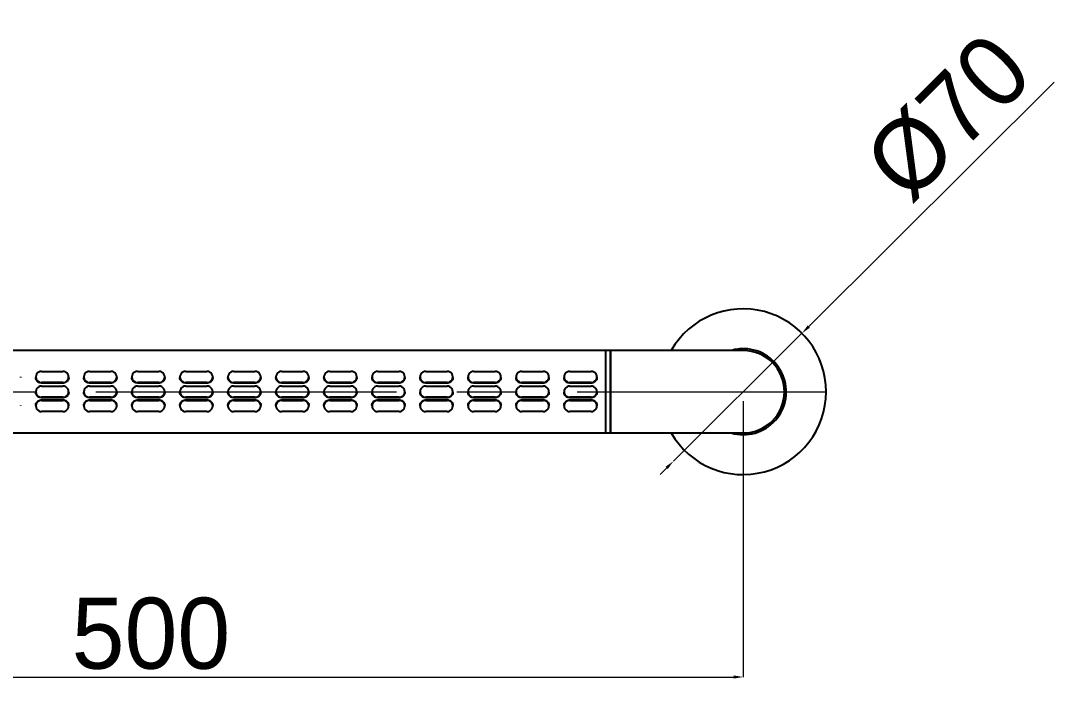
# Model space of a CAD drawing. Extents: x 0 to 3611, y 0 to 2646.
# Drawn here: x 2297.4 to 2733.7, y 915.2 to 1193.8 of the extents above; entities that cross this region are included whole.
import ezdxf

# ---------------------------------------------------------------- set-up
doc = ezdxf.new("R2010")
doc.units = 0
doc.header["$LTSCALE"] = 10
doc.header["$MEASUREMENT"] = 0
doc.header["$PDMODE"] = 3
doc.header["$PDSIZE"] = -10
doc.linetypes.add('CENTERX2', pattern=[20.32, 12.7, -2.54, 2.54, -2.54])
doc.layers.get('0').update_dxf_attribs({"linetype": 'CONTINUOUS'})
doc.layers.get('DEFPOINTS').update_dxf_attribs({"linetype": 'CONTINUOUS'})
doc.layers.add('10', color=7, linetype='CONTINUOUS')
doc.styles.add('Daelim Dimension', font='')
doc.styles.get('Daelim Dimension').set_extended_font_data('나눔고딕')
doc.dimstyles.new('DEFAULT', dxfattribs={"dimscale": 2, "dimtxt": 2, "dimasz": 2, "dimexe": 0, "dimexo": 2, "dimgap": 1, "dimtad": 1, "dimdec": 0, "dimzin": 9, "dimdsep": 46, "dimtxsty": 'Daelim Dimension', "dimcen": 0.5, "dimclrd": 5, "dimclre": 5, "dimclrt": 256, "dimadec": 1, "dimazin": 0, "dimtfac": 1, "dimtdec": 0, "dimtix": 1, "dimtmove": 0, "dimatfit": 3, "dimfxl": 1, "dimtolj": 1, "dimtzin": 1, "dimlwd": 9, "dimlwe": 9, "dimarcsym": 0})

# ---------------------------------------------------------------- blocks, each defined once
blk = doc.blocks.new('*D12')
at = {"color": 5, "lineweight": 9, "transparency": 16777216}
for p, q in [((2102.39, 1095.37), (2102.39, 916.63)), ((2602.3, 1033.11), (2602.3, 916.63)), ((2106.39, 916.63), (2598.3, 916.63))]:
    blk.add_line(p, q, dxfattribs=at)
at = {"color": 5, "transparency": 16777216}
for points in [[(2106.39, 917.3), (2106.39, 915.97), (2102.39, 916.63)], [(2598.3, 917.3), (2598.3, 915.97), (2602.3, 916.63)]]:
    blk.add_solid(points, dxfattribs=at)
at = {"layer": 'DEFPOINTS', "color": 0, "transparency": 16777216}
for p in [(2102.39, 1099.37), (2602.3, 1037.11), (2602.3, 916.63)]:
    blk.add_point(p, dxfattribs=at)
at = {"color": 7, "transparency": 16777216, "insert": (2352.35, 934.92), "char_height": 30, "attachment_point": 5, "style": 'Daelim Dimension'}
blk.add_mtext('\\A1;500', dxfattribs=at)
blk = doc.blocks.new('*D14')
at = {"color": 5, "lineweight": 9, "transparency": 16777216}
for p, q in [((2733.68, 1167.77), (2629.99, 1064.58)), ((2572.91, 1007.78), (2627.15, 1061.76)), ((2570.08, 1004.96), (2567.24, 1002.14))]:
    blk.add_line(p, q, dxfattribs=at)
at = {"color": 5, "transparency": 16777216}
for points in [[(2629.52, 1065.05), (2630.46, 1064.11), (2627.15, 1061.76)], [(2569.61, 1005.44), (2570.55, 1004.49), (2572.91, 1007.78)]]:
    blk.add_solid(points, dxfattribs=at)
at = {"layer": 'DEFPOINTS', "color": 0, "transparency": 16777216}
for p in [(2627.15, 1061.76), (2572.91, 1007.78)]:
    blk.add_point(p, dxfattribs=at)
at = {"color": 7, "transparency": 16777216, "insert": (2688.94, 1153.1), "char_height": 30, "attachment_point": 5, "rotation": 44.8598, "style": 'Daelim Dimension'}
blk.add_mtext('\\A1;%%C70', dxfattribs=at)

msp = doc.modelspace()

# ---------------------------------------------------------------- linework, layer by layer
for p, q in [((2540.6, 1054.5), (2158.04, 1054.5)), ((2468.39, 1033.66), (2477.33, 1033.66)), ((2488.66, 1033.66), (2497.61, 1033.66)), ((2158.04, 1019.72), (2540.61, 1019.72))]:
    msp.add_line(p, q)
at = {"color": 7, "linetype": 'Continuous', "lineweight": 25}
for p, q in [((2546.34, 1054.5), (2540.6, 1054.5)), ((2544.35, 1054.5), (2543.32, 1054.5)), ((2546.34, 1054.5), (2544.35, 1054.5)), ((2544.35, 1019.72), (2544.35, 1054.5)), ((2544.35, 1037.11), (2544.35, 1054.5)), ((2546.34, 1037.11), (2546.34, 1054.5)), ((2546.34, 1054.5), (2546.34, 1019.72)), ((2577.55, 1054.5), (2546.34, 1054.5)), ((2602.39, 1054.5), (2577.55, 1054.5)), ((2297.37, 1043.15), (2297.37, 1043.33)), ((2303.73, 1043.33), (2303.73, 1043.15)), ((2306.21, 1045.66), (2315.15, 1045.66)), ((2317.64, 1043.15), (2317.64, 1043.33)), ((2324, 1043.33), (2324, 1043.15)), ((2326.48, 1045.66), (2335.43, 1045.66)), ((2337.91, 1043.15), (2337.91, 1043.33)), ((2344.27, 1043.33), (2344.27, 1043.15)), ((2346.75, 1045.66), (2355.7, 1045.66)), ((2358.18, 1043.15), (2358.18, 1043.33)), ((2364.54, 1043.33), (2364.54, 1043.15)), ((2367.03, 1045.66), (2375.97, 1045.66)), ((2378.46, 1043.15), (2378.46, 1043.33)), ((2384.82, 1043.33), (2384.82, 1043.15)), ((2387.3, 1045.66), (2396.24, 1045.66)), ((2398.73, 1043.15), (2398.73, 1043.33)), ((2405.09, 1043.33), (2405.09, 1043.15)), ((2407.57, 1045.66), (2416.52, 1045.66)), ((2419, 1043.15), (2419, 1043.33)), ((2425.36, 1043.33), (2425.36, 1043.15)), ((2427.84, 1045.66), (2436.79, 1045.66)), ((2439.27, 1043.15), (2439.27, 1043.33)), ((2445.63, 1043.33), (2445.63, 1043.15)), ((2448.12, 1045.66), (2457.06, 1045.66)), ((2459.55, 1043.15), (2459.55, 1043.33)), ((2465.91, 1043.33), (2465.91, 1043.15)), ((2468.39, 1045.66), (2477.33, 1045.66)), ((2479.82, 1043.15), (2479.82, 1043.33)), ((2486.18, 1043.33), (2486.18, 1043.15)), ((2488.66, 1045.66), (2497.61, 1045.66)), ((2500.09, 1043.15), (2500.09, 1043.33)), ((2506.45, 1043.33), (2506.45, 1043.15)), ((2508.93, 1045.66), (2517.88, 1045.66)), ((2520.36, 1043.15), (2520.36, 1043.33)), ((2526.72, 1043.33), (2526.72, 1043.15)), ((2529.21, 1045.66), (2538.15, 1045.66)), ((2540.64, 1043.15), (2540.64, 1043.33)), ((2315.15, 1041), (2306.21, 1041)), ((2315.15, 1040.76), (2306.21, 1040.76)), ((2306.21, 1039.44), (2315.15, 1039.44)), ((2335.43, 1041), (2326.48, 1041)), ((2335.43, 1040.76), (2326.48, 1040.76)), ((2326.48, 1039.44), (2335.43, 1039.44)), ((2355.7, 1041), (2346.75, 1041)), ((2355.7, 1040.76), (2346.75, 1040.76)), ((2346.75, 1039.44), (2355.7, 1039.44)), ((2375.97, 1041), (2367.03, 1041)), ((2375.97, 1040.76), (2367.03, 1040.76)), ((2367.03, 1039.44), (2375.97, 1039.44)), ((2396.24, 1041), (2387.3, 1041)), ((2396.24, 1040.76), (2387.3, 1040.76)), ((2387.3, 1039.44), (2396.24, 1039.44)), ((2416.52, 1041), (2407.57, 1041)), ((2416.52, 1040.76), (2407.57, 1040.76)), ((2407.57, 1039.44), (2416.52, 1039.44)), ((2436.79, 1041), (2427.84, 1041)), ((2436.79, 1040.76), (2427.84, 1040.76)), ((2427.84, 1039.44), (2436.79, 1039.44)), ((2457.06, 1041), (2448.12, 1041)), ((2457.06, 1040.76), (2448.12, 1040.76)), ((2448.12, 1039.44), (2457.06, 1039.44)), ((2477.33, 1041), (2468.39, 1041)), ((2477.33, 1040.76), (2468.39, 1040.76)), ((2468.39, 1039.44), (2477.33, 1039.44)), ((2497.61, 1041), (2488.66, 1041)), ((2497.61, 1040.76), (2488.66, 1040.76)), ((2488.66, 1039.44), (2497.61, 1039.44)), ((2517.88, 1041), (2508.93, 1041)), ((2517.88, 1040.76), (2508.93, 1040.76)), ((2508.93, 1039.44), (2517.88, 1039.44)), ((2538.15, 1041), (2529.21, 1041)), ((2538.15, 1040.76), (2529.21, 1040.76)), ((2529.21, 1039.44), (2538.15, 1039.44)), ((2297.37, 1036.94), (2297.37, 1037.11)), ((2303.73, 1037.11), (2303.73, 1036.94)), ((2315.15, 1034.78), (2306.21, 1034.78)), ((2315.15, 1034.55), (2306.21, 1034.55)), ((2317.64, 1036.94), (2317.64, 1037.11)), ((2324, 1037.11), (2324, 1036.94)), ((2335.43, 1034.78), (2326.48, 1034.78)), ((2335.43, 1034.55), (2326.48, 1034.55)), ((2337.91, 1036.94), (2337.91, 1037.11)), ((2344.27, 1037.11), (2344.27, 1036.94)), ((2355.7, 1034.78), (2346.75, 1034.78)), ((2355.7, 1034.55), (2346.75, 1034.55)), ((2358.18, 1036.94), (2358.18, 1037.11)), ((2364.54, 1037.11), (2364.54, 1036.94)), ((2375.97, 1034.78), (2367.03, 1034.78)), ((2375.97, 1034.55), (2367.03, 1034.55)), ((2378.46, 1036.94), (2378.46, 1037.11)), ((2384.82, 1037.11), (2384.82, 1036.94)), ((2396.24, 1034.78), (2387.3, 1034.78)), ((2396.24, 1034.55), (2387.3, 1034.55)), ((2398.73, 1036.94), (2398.73, 1037.11)), ((2405.09, 1037.11), (2405.09, 1036.94)), ((2416.52, 1034.78), (2407.57, 1034.78)), ((2416.52, 1034.55), (2407.57, 1034.55)), ((2419, 1036.94), (2419, 1037.11)), ((2425.36, 1037.11), (2425.36, 1036.94)), ((2436.79, 1034.78), (2427.84, 1034.78)), ((2436.79, 1034.55), (2427.84, 1034.55)), ((2439.27, 1036.94), (2439.27, 1037.11)), ((2445.63, 1037.11), (2445.63, 1036.94)), ((2457.06, 1034.78), (2448.12, 1034.78)), ((2457.06, 1034.55), (2448.12, 1034.55)), ((2459.55, 1036.94), (2459.55, 1037.11)), ((2465.91, 1037.11), (2465.91, 1036.94)), ((2477.33, 1034.78), (2468.39, 1034.78)), ((2477.33, 1034.55), (2468.39, 1034.55)), ((2479.82, 1036.94), (2479.82, 1037.11)), ((2486.18, 1037.11), (2486.18, 1036.94)), ((2497.61, 1034.78), (2488.66, 1034.78)), ((2497.61, 1034.55), (2488.66, 1034.55)), ((2500.09, 1036.94), (2500.09, 1037.11)), ((2506.45, 1037.11), (2506.45, 1036.94)), ((2517.88, 1034.78), (2508.93, 1034.78)), ((2517.88, 1034.55), (2508.93, 1034.55)), ((2520.36, 1036.94), (2520.36, 1037.11)), ((2526.72, 1037.11), (2526.72, 1036.94)), ((2538.15, 1034.78), (2529.21, 1034.78)), ((2538.15, 1034.55), (2529.21, 1034.55)), ((2540.64, 1036.94), (2540.64, 1037.11)), ((2544.35, 1019.72), (2544.35, 1037.11)), ((2546.34, 1019.72), (2546.34, 1037.11)), ((2297.37, 1031.09), (2297.37, 1031.26)), ((2303.73, 1031.26), (2303.73, 1031.09)), ((2306.21, 1033.66), (2315.15, 1033.66)), ((2306.21, 1033.43), (2315.15, 1033.43)), ((2317.64, 1031.09), (2317.64, 1031.26)), ((2324, 1031.26), (2324, 1031.09)), ((2326.48, 1033.66), (2335.43, 1033.66)), ((2326.48, 1033.43), (2335.43, 1033.43)), ((2337.91, 1031.09), (2337.91, 1031.26)), ((2344.27, 1031.26), (2344.27, 1031.09)), ((2346.75, 1033.66), (2355.7, 1033.66)), ((2346.75, 1033.43), (2355.7, 1033.43)), ((2358.18, 1031.09), (2358.18, 1031.26)), ((2364.54, 1031.26), (2364.54, 1031.09)), ((2367.03, 1033.66), (2375.97, 1033.66)), ((2367.03, 1033.43), (2375.97, 1033.43)), ((2378.46, 1031.09), (2378.46, 1031.26)), ((2384.82, 1031.26), (2384.82, 1031.09)), ((2387.3, 1033.66), (2396.24, 1033.66)), ((2387.3, 1033.43), (2396.24, 1033.43)), ((2398.73, 1031.09), (2398.73, 1031.26)), ((2405.09, 1031.26), (2405.09, 1031.09)), ((2407.57, 1033.66), (2416.52, 1033.66)), ((2407.57, 1033.43), (2416.52, 1033.43)), ((2419, 1031.09), (2419, 1031.26)), ((2425.36, 1031.26), (2425.36, 1031.09)), ((2427.84, 1033.66), (2436.79, 1033.66)), ((2427.84, 1033.43), (2436.79, 1033.43)), ((2439.27, 1031.09), (2439.27, 1031.26)), ((2445.63, 1031.26), (2445.63, 1031.09)), ((2448.12, 1033.66), (2457.06, 1033.66)), ((2448.12, 1033.43), (2457.06, 1033.43)), ((2459.55, 1031.09), (2459.55, 1031.26)), ((2465.91, 1031.26), (2465.91, 1031.09)), ((2468.39, 1033.43), (2477.33, 1033.43)), ((2479.82, 1031.09), (2479.82, 1031.26)), ((2486.18, 1031.26), (2486.18, 1031.09)), ((2488.66, 1033.43), (2497.61, 1033.43)), ((2500.09, 1031.09), (2500.09, 1031.26)), ((2506.45, 1031.26), (2506.45, 1031.09)), ((2508.93, 1033.66), (2517.88, 1033.66)), ((2508.93, 1033.43), (2517.88, 1033.43)), ((2520.36, 1031.09), (2520.36, 1031.26)), ((2526.72, 1031.26), (2526.72, 1031.09)), ((2529.21, 1033.66), (2538.15, 1033.66)), ((2529.21, 1033.43), (2538.15, 1033.43)), ((2540.64, 1031.09), (2540.64, 1031.26)), ((2315.15, 1028.75), (2306.21, 1028.75)), ((2335.43, 1028.75), (2326.48, 1028.75)), ((2355.7, 1028.75), (2346.75, 1028.75)), ((2375.97, 1028.75), (2367.03, 1028.75)), ((2396.24, 1028.75), (2387.3, 1028.75)), ((2416.52, 1028.75), (2407.57, 1028.75)), ((2436.79, 1028.75), (2427.84, 1028.75)), ((2457.06, 1028.75), (2448.12, 1028.75)), ((2477.33, 1028.75), (2468.39, 1028.75)), ((2497.61, 1028.75), (2488.66, 1028.75)), ((2517.88, 1028.75), (2508.93, 1028.75)), ((2538.15, 1028.75), (2529.21, 1028.75)), ((2540.61, 1019.72), (2546.34, 1019.72)), ((2544.35, 1019.72), (2546.34, 1019.72)), ((2546.34, 1019.72), (2577.55, 1019.72)), ((2577.55, 1019.72), (2602.39, 1019.72))]:
    msp.add_line(p, q, dxfattribs=at)
msp.add_arc((2602.3, 1037.11), 35, 209.7933, 150.2067)
for centre, radius, start, end in [((2602.39, 1037.11), 18.14, 87.9473, 106.4831), ((2602.39, 1037.11), 18.14, 253.5169, 87.9473), ((2602.39, 1037.11), 17.39, 0, 90), ((2306.09, 1043.33), 2.33, 87.0355, 272.9645), ((2315.27, 1043.33), 2.33, 267.0355, 92.9645), ((2326.36, 1043.33), 2.33, 87.0356, 272.9644), ((2335.55, 1043.33), 2.33, 267.0355, 92.9645), ((2346.63, 1043.33), 2.33, 87.0355, 272.9645), ((2355.82, 1043.33), 2.33, 267.0355, 92.9645), ((2366.91, 1043.33), 2.33, 87.0355, 272.9645), ((2376.09, 1043.33), 2.33, 267.0355, 92.9645), ((2387.18, 1043.33), 2.33, 87.0355, 272.9645), ((2396.36, 1043.33), 2.33, 267.0355, 92.9645), ((2407.45, 1043.33), 2.33, 87.0355, 272.9645), ((2416.64, 1043.33), 2.33, 267.0356, 92.9644), ((2427.72, 1043.33), 2.33, 87.0356, 272.9644), ((2436.91, 1043.33), 2.33, 267.0353, 92.9647), ((2448, 1043.33), 2.33, 87.0353, 272.9647), ((2457.18, 1043.33), 2.33, 267.0356, 92.9644), ((2468.27, 1043.33), 2.33, 87.0356, 272.9644), ((2477.45, 1043.33), 2.33, 267.0356, 92.9644), ((2488.54, 1043.33), 2.33, 87.0351, 272.9649), ((2497.73, 1043.33), 2.33, 267.0353, 92.9647), ((2508.81, 1043.33), 2.33, 87.0356, 272.9644), ((2518, 1043.33), 2.33, 267.0356, 92.9644), ((2529.09, 1043.33), 2.33, 87.0356, 272.9644), ((2538.27, 1043.33), 2.33, 267.0353, 92.9647), ((2306.09, 1037.11), 2.33, 87.0355, 272.9645), ((2315.27, 1037.11), 2.33, 267.0355, 92.9645), ((2326.36, 1037.11), 2.33, 87.0356, 272.9644), ((2335.55, 1037.11), 2.33, 267.0355, 92.9645), ((2346.63, 1037.11), 2.33, 87.0355, 272.9645), ((2355.82, 1037.11), 2.33, 267.0355, 92.9645), ((2366.91, 1037.11), 2.33, 87.0355, 272.9645), ((2376.09, 1037.11), 2.33, 267.0355, 92.9645), ((2387.18, 1037.11), 2.33, 87.0355, 272.9645), ((2396.36, 1037.11), 2.33, 267.0355, 92.9645), ((2407.45, 1037.11), 2.33, 87.0355, 272.9645), ((2416.64, 1037.11), 2.33, 267.0356, 92.9644), ((2427.72, 1037.11), 2.33, 87.0356, 272.9644), ((2436.91, 1037.11), 2.33, 267.0353, 92.9647), ((2448, 1037.11), 2.33, 87.0353, 272.9647), ((2457.18, 1037.11), 2.33, 267.0356, 92.9644), ((2468.27, 1037.11), 2.33, 87.0356, 272.9644), ((2477.45, 1037.11), 2.33, 267.0356, 92.9644), ((2488.54, 1037.11), 2.33, 87.0351, 272.9649), ((2497.73, 1037.11), 2.33, 267.0353, 92.9647), ((2508.81, 1037.11), 2.33, 87.0356, 272.9644), ((2518, 1037.11), 2.33, 267.0356, 92.9644), ((2529.09, 1037.11), 2.33, 87.0356, 272.9644), ((2538.27, 1037.11), 2.33, 267.0353, 92.9647), ((2602.39, 1037.11), 17.39, 270, 0), ((2306.1, 1031.09), 2.34, 87.2277, 272.7723), ((2315.27, 1031.09), 2.34, 267.2277, 92.7723), ((2326.37, 1031.09), 2.34, 87.2281, 272.7719), ((2335.54, 1031.09), 2.34, 267.2278, 92.7722), ((2346.64, 1031.09), 2.34, 87.2278, 272.7722), ((2355.81, 1031.09), 2.34, 267.2278, 92.7722), ((2366.91, 1031.09), 2.34, 87.2278, 272.7722), ((2376.08, 1031.09), 2.34, 267.2278, 92.7722), ((2387.19, 1031.09), 2.34, 87.2278, 272.7722), ((2396.36, 1031.09), 2.34, 267.2278, 92.7722), ((2407.46, 1031.09), 2.34, 87.2278, 272.7722), ((2416.63, 1031.09), 2.34, 267.2281, 92.7719), ((2427.73, 1031.09), 2.34, 87.2281, 272.7719), ((2436.9, 1031.09), 2.34, 267.2277, 92.7723), ((2448, 1031.09), 2.34, 87.2277, 272.7723), ((2457.17, 1031.09), 2.34, 267.2281, 92.7719), ((2468.28, 1031.09), 2.34, 87.2281, 272.7719), ((2477.45, 1031.09), 2.34, 267.2281, 92.7719), ((2488.55, 1031.09), 2.34, 87.2273, 272.7727), ((2497.72, 1031.09), 2.34, 267.2277, 92.7723), ((2508.82, 1031.09), 2.34, 87.2281, 272.7719), ((2517.99, 1031.09), 2.34, 267.2281, 92.7719), ((2529.09, 1031.09), 2.34, 87.2281, 272.7719), ((2538.26, 1031.09), 2.34, 267.2277, 92.7723)]:
    msp.add_arc(centre, radius, start, end, dxfattribs=at)
for points, knots in [([(2306.21, 1040.76), (2305.93, 1040.79), (2305.38, 1040.84), (2304.63, 1041.26), (2304.08, 1041.87), (2303.76, 1042.54), (2303.76, 1042.98), (2303.76, 1043.15)], [0, 0, 0, 0, 0.21325, 0.426444, 0.641012, 0.856495, 1, 1, 1, 1]), ([(2317.61, 1043.15), (2317.62, 1043.06), (2317.65, 1042.72), (2317.43, 1042.12), (2316.96, 1041.45), (2316.26, 1040.97), (2315.62, 1040.78), (2315.25, 1040.76), (2315.15, 1040.76)], [0, 0, 0, 0, 0.070496, 0.28295, 0.496154, 0.711252, 0.926475, 1, 1, 1, 1]), ([(2326.48, 1040.76), (2326.2, 1040.79), (2325.65, 1040.84), (2324.91, 1041.26), (2324.35, 1041.87), (2324.03, 1042.54), (2324.03, 1042.98), (2324.03, 1043.15)], [0, 0, 0, 0, 0.213246, 0.426444, 0.64101, 0.856495, 1, 1, 1, 1]), ([(2337.88, 1043.15), (2337.89, 1043.06), (2337.92, 1042.72), (2337.7, 1042.12), (2337.23, 1041.45), (2336.53, 1040.97), (2335.9, 1040.78), (2335.52, 1040.76), (2335.43, 1040.76)], [0, 0, 0, 0, 0.070496, 0.282949, 0.496153, 0.711255, 0.926475, 1, 1, 1, 1]), ([(2346.75, 1040.76), (2346.48, 1040.79), (2345.92, 1040.84), (2345.18, 1041.26), (2344.62, 1041.87), (2344.3, 1042.54), (2344.3, 1042.98), (2344.3, 1043.15)], [0, 0, 0, 0, 0.213246, 0.426444, 0.641012, 0.856495, 1, 1, 1, 1]), ([(2358.15, 1043.15), (2358.16, 1043.06), (2358.19, 1042.72), (2357.97, 1042.12), (2357.5, 1041.45), (2356.81, 1040.97), (2356.17, 1040.78), (2355.79, 1040.76), (2355.7, 1040.76)], [0, 0, 0, 0, 0.070496, 0.282949, 0.496153, 0.711255, 0.926475, 1, 1, 1, 1]), ([(2367.03, 1040.76), (2366.75, 1040.79), (2366.19, 1040.84), (2365.45, 1041.26), (2364.89, 1041.87), (2364.57, 1042.54), (2364.57, 1042.98), (2364.57, 1043.15)], [0, 0, 0, 0, 0.21325, 0.426444, 0.641012, 0.856495, 1, 1, 1, 1]), ([(2378.42, 1043.15), (2378.43, 1043.06), (2378.47, 1042.72), (2378.24, 1042.12), (2377.77, 1041.45), (2377.08, 1040.97), (2376.44, 1040.78), (2376.07, 1040.76), (2375.97, 1040.76)], [0, 0, 0, 0, 0.070496, 0.282949, 0.496153, 0.711255, 0.926475, 1, 1, 1, 1]), ([(2387.3, 1040.76), (2387.02, 1040.79), (2386.47, 1040.84), (2385.72, 1041.26), (2385.17, 1041.87), (2384.85, 1042.54), (2384.85, 1042.98), (2384.85, 1043.15)], [0, 0, 0, 0, 0.21325, 0.426444, 0.641012, 0.856495, 1, 1, 1, 1]), ([(2398.7, 1043.15), (2398.71, 1043.06), (2398.74, 1042.72), (2398.52, 1042.12), (2398.05, 1041.45), (2397.35, 1040.97), (2396.71, 1040.78), (2396.34, 1040.76), (2396.24, 1040.76)], [0, 0, 0, 0, 0.070496, 0.282951, 0.496155, 0.711255, 0.926479, 1, 1, 1, 1]), ([(2407.57, 1040.76), (2407.29, 1040.79), (2406.74, 1040.84), (2406, 1041.26), (2405.44, 1041.87), (2405.12, 1042.54), (2405.12, 1042.98), (2405.12, 1043.15)], [0, 0, 0, 0, 0.21325, 0.426444, 0.641012, 0.856495, 1, 1, 1, 1]), ([(2418.97, 1043.15), (2418.98, 1043.06), (2419.01, 1042.72), (2418.79, 1042.12), (2418.32, 1041.45), (2417.62, 1040.97), (2416.99, 1040.78), (2416.61, 1040.76), (2416.52, 1040.76)], [0, 0, 0, 0, 0.070496, 0.282948, 0.496153, 0.711255, 0.926475, 1, 1, 1, 1]), ([(2427.84, 1040.76), (2427.57, 1040.79), (2427.01, 1040.84), (2426.27, 1041.26), (2425.71, 1041.87), (2425.39, 1042.54), (2425.39, 1042.98), (2425.39, 1043.15)], [0, 0, 0, 0, 0.21325, 0.426445, 0.641011, 0.856494, 1, 1, 1, 1]), ([(2439.24, 1043.15), (2439.25, 1043.06), (2439.28, 1042.72), (2439.06, 1042.12), (2438.59, 1041.45), (2437.9, 1040.97), (2437.26, 1040.78), (2436.88, 1040.76), (2436.79, 1040.76)], [0, 0, 0, 0, 0.070496, 0.28295, 0.496154, 0.711255, 0.926475, 1, 1, 1, 1]), ([(2448.12, 1040.76), (2447.84, 1040.79), (2447.28, 1040.84), (2446.54, 1041.26), (2445.98, 1041.87), (2445.66, 1042.54), (2445.66, 1042.98), (2445.66, 1043.15)], [0, 0, 0, 0, 0.213249, 0.426443, 0.641013, 0.856495, 1, 1, 1, 1]), ([(2459.51, 1043.15), (2459.52, 1043.06), (2459.56, 1042.72), (2459.33, 1042.12), (2458.86, 1041.45), (2458.17, 1040.97), (2457.53, 1040.78), (2457.16, 1040.76), (2457.06, 1040.76)], [0, 0, 0, 0, 0.070496, 0.282952, 0.496157, 0.711254, 0.926482, 1, 1, 1, 1]), ([(2468.39, 1040.76), (2468.11, 1040.79), (2467.56, 1040.84), (2466.81, 1041.26), (2466.26, 1041.87), (2465.94, 1042.54), (2465.94, 1042.98), (2465.94, 1043.15)], [0, 0, 0, 0, 0.21325, 0.426445, 0.641011, 0.856494, 1, 1, 1, 1]), ([(2479.79, 1043.15), (2479.8, 1043.06), (2479.83, 1042.72), (2479.61, 1042.12), (2479.14, 1041.45), (2478.44, 1040.97), (2477.8, 1040.78), (2477.43, 1040.76), (2477.33, 1040.76)], [0, 0, 0, 0, 0.070496, 0.28295, 0.496154, 0.711255, 0.926475, 1, 1, 1, 1]), ([(2488.66, 1040.76), (2488.38, 1040.79), (2487.83, 1040.84), (2487.09, 1041.26), (2486.53, 1041.87), (2486.21, 1042.54), (2486.21, 1042.98), (2486.21, 1043.15)], [0, 0, 0, 0, 0.213249, 0.426443, 0.641013, 0.856495, 1, 1, 1, 1]), ([(2500.06, 1043.15), (2500.07, 1043.06), (2500.1, 1042.72), (2499.88, 1042.12), (2499.41, 1041.45), (2498.71, 1040.97), (2498.08, 1040.78), (2497.7, 1040.76), (2497.61, 1040.76)], [0, 0, 0, 0, 0.070496, 0.28295, 0.496154, 0.711255, 0.926475, 1, 1, 1, 1]), ([(2508.93, 1040.76), (2508.66, 1040.79), (2508.1, 1040.84), (2507.36, 1041.26), (2506.8, 1041.87), (2506.48, 1042.54), (2506.48, 1042.98), (2506.48, 1043.15)], [0, 0, 0, 0, 0.213249, 0.426443, 0.641013, 0.856495, 1, 1, 1, 1]), ([(2520.33, 1043.15), (2520.34, 1043.06), (2520.37, 1042.72), (2520.15, 1042.12), (2519.68, 1041.45), (2518.99, 1040.97), (2518.35, 1040.78), (2517.97, 1040.76), (2517.88, 1040.76)], [0, 0, 0, 0, 0.070496, 0.282948, 0.496153, 0.711255, 0.926475, 1, 1, 1, 1]), ([(2529.21, 1040.76), (2528.93, 1040.79), (2528.37, 1040.84), (2527.63, 1041.26), (2527.07, 1041.87), (2526.75, 1042.54), (2526.75, 1042.98), (2526.75, 1043.15)], [0, 0, 0, 0, 0.213243, 0.426444, 0.64101, 0.856494, 1, 1, 1, 1]), ([(2540.6, 1043.15), (2540.61, 1043.06), (2540.65, 1042.72), (2540.42, 1042.12), (2539.95, 1041.45), (2539.26, 1040.97), (2538.62, 1040.78), (2538.25, 1040.76), (2538.15, 1040.76)], [0, 0, 0, 0, 0.070496, 0.28295, 0.496154, 0.711255, 0.926475, 1, 1, 1, 1]), ([(2306.21, 1034.55), (2305.93, 1034.58), (2305.38, 1034.63), (2304.63, 1035.05), (2304.08, 1035.66), (2303.76, 1036.33), (2303.76, 1036.77), (2303.76, 1036.94)], [0, 0, 0, 0, 0.21325, 0.426444, 0.641012, 0.856495, 1, 1, 1, 1]), ([(2317.61, 1036.94), (2317.62, 1036.85), (2317.65, 1036.51), (2317.43, 1035.91), (2316.96, 1035.24), (2316.26, 1034.76), (2315.62, 1034.57), (2315.25, 1034.55), (2315.15, 1034.55)], [0, 0, 0, 0, 0.070496, 0.28295, 0.496154, 0.711252, 0.926475, 1, 1, 1, 1]), ([(2326.48, 1034.55), (2326.2, 1034.58), (2325.65, 1034.63), (2324.91, 1035.05), (2324.35, 1035.66), (2324.03, 1036.33), (2324.03, 1036.77), (2324.03, 1036.94)], [0, 0, 0, 0, 0.213246, 0.426444, 0.64101, 0.856495, 1, 1, 1, 1]), ([(2337.88, 1036.94), (2337.89, 1036.85), (2337.92, 1036.51), (2337.7, 1035.91), (2337.23, 1035.24), (2336.53, 1034.76), (2335.9, 1034.57), (2335.52, 1034.55), (2335.43, 1034.55)], [0, 0, 0, 0, 0.070496, 0.282949, 0.496153, 0.711255, 0.926475, 1, 1, 1, 1]), ([(2346.75, 1034.55), (2346.48, 1034.58), (2345.92, 1034.63), (2345.18, 1035.05), (2344.62, 1035.66), (2344.3, 1036.33), (2344.3, 1036.77), (2344.3, 1036.94)], [0, 0, 0, 0, 0.213246, 0.426444, 0.641012, 0.856495, 1, 1, 1, 1]), ([(2358.15, 1036.94), (2358.16, 1036.85), (2358.19, 1036.51), (2357.97, 1035.91), (2357.5, 1035.24), (2356.81, 1034.76), (2356.17, 1034.57), (2355.79, 1034.55), (2355.7, 1034.55)], [0, 0, 0, 0, 0.070496, 0.282949, 0.496153, 0.711255, 0.926475, 1, 1, 1, 1]), ([(2367.03, 1034.55), (2366.75, 1034.58), (2366.19, 1034.63), (2365.45, 1035.05), (2364.89, 1035.66), (2364.57, 1036.33), (2364.57, 1036.77), (2364.57, 1036.94)], [0, 0, 0, 0, 0.21325, 0.426444, 0.641012, 0.856495, 1, 1, 1, 1]), ([(2378.42, 1036.94), (2378.43, 1036.85), (2378.47, 1036.51), (2378.24, 1035.91), (2377.77, 1035.24), (2377.08, 1034.76), (2376.44, 1034.57), (2376.07, 1034.55), (2375.97, 1034.55)], [0, 0, 0, 0, 0.070496, 0.282949, 0.496153, 0.711255, 0.926475, 1, 1, 1, 1]), ([(2387.3, 1034.55), (2387.02, 1034.58), (2386.47, 1034.63), (2385.72, 1035.05), (2385.17, 1035.66), (2384.85, 1036.33), (2384.85, 1036.77), (2384.85, 1036.94)], [0, 0, 0, 0, 0.21325, 0.426444, 0.641012, 0.856495, 1, 1, 1, 1]), ([(2398.7, 1036.94), (2398.71, 1036.85), (2398.74, 1036.51), (2398.52, 1035.91), (2398.05, 1035.24), (2397.35, 1034.76), (2396.71, 1034.57), (2396.34, 1034.55), (2396.24, 1034.55)], [0, 0, 0, 0, 0.070496, 0.282951, 0.496155, 0.711255, 0.926479, 1, 1, 1, 1]), ([(2407.57, 1034.55), (2407.29, 1034.58), (2406.74, 1034.63), (2406, 1035.05), (2405.44, 1035.66), (2405.12, 1036.33), (2405.12, 1036.77), (2405.12, 1036.94)], [0, 0, 0, 0, 0.21325, 0.426444, 0.641012, 0.856495, 1, 1, 1, 1]), ([(2418.97, 1036.94), (2418.98, 1036.85), (2419.01, 1036.51), (2418.79, 1035.91), (2418.32, 1035.24), (2417.62, 1034.76), (2416.99, 1034.57), (2416.61, 1034.55), (2416.52, 1034.55)], [0, 0, 0, 0, 0.070496, 0.282948, 0.496153, 0.711255, 0.926475, 1, 1, 1, 1]), ([(2427.84, 1034.55), (2427.57, 1034.58), (2427.01, 1034.63), (2426.27, 1035.05), (2425.71, 1035.66), (2425.39, 1036.33), (2425.39, 1036.77), (2425.39, 1036.94)], [0, 0, 0, 0, 0.21325, 0.426445, 0.641011, 0.856494, 1, 1, 1, 1]), ([(2439.24, 1036.94), (2439.25, 1036.85), (2439.28, 1036.51), (2439.06, 1035.91), (2438.59, 1035.24), (2437.9, 1034.76), (2437.26, 1034.57), (2436.88, 1034.55), (2436.79, 1034.55)], [0, 0, 0, 0, 0.070496, 0.28295, 0.496154, 0.711255, 0.926475, 1, 1, 1, 1]), ([(2448.12, 1034.55), (2447.84, 1034.58), (2447.28, 1034.63), (2446.54, 1035.05), (2445.98, 1035.66), (2445.66, 1036.33), (2445.66, 1036.77), (2445.66, 1036.94)], [0, 0, 0, 0, 0.213249, 0.426443, 0.641013, 0.856495, 1, 1, 1, 1]), ([(2459.51, 1036.94), (2459.52, 1036.85), (2459.56, 1036.51), (2459.33, 1035.91), (2458.86, 1035.24), (2458.17, 1034.76), (2457.53, 1034.57), (2457.16, 1034.55), (2457.06, 1034.55)], [0, 0, 0, 0, 0.070496, 0.282952, 0.496157, 0.711254, 0.926482, 1, 1, 1, 1]), ([(2468.39, 1034.55), (2468.11, 1034.58), (2467.56, 1034.63), (2466.81, 1035.05), (2466.26, 1035.66), (2465.94, 1036.33), (2465.94, 1036.77), (2465.94, 1036.94)], [0, 0, 0, 0, 0.21325, 0.426445, 0.641011, 0.856494, 1, 1, 1, 1]), ([(2479.79, 1036.94), (2479.8, 1036.85), (2479.83, 1036.51), (2479.61, 1035.91), (2479.14, 1035.24), (2478.44, 1034.76), (2477.8, 1034.57), (2477.43, 1034.55), (2477.33, 1034.55)], [0, 0, 0, 0, 0.070496, 0.28295, 0.496154, 0.711255, 0.926475, 1, 1, 1, 1]), ([(2488.66, 1034.55), (2488.38, 1034.58), (2487.83, 1034.63), (2487.09, 1035.05), (2486.53, 1035.66), (2486.21, 1036.33), (2486.21, 1036.77), (2486.21, 1036.94)], [0, 0, 0, 0, 0.213249, 0.426443, 0.641013, 0.856495, 1, 1, 1, 1]), ([(2500.06, 1036.94), (2500.07, 1036.85), (2500.1, 1036.51), (2499.88, 1035.91), (2499.41, 1035.24), (2498.71, 1034.76), (2498.08, 1034.57), (2497.7, 1034.55), (2497.61, 1034.55)], [0, 0, 0, 0, 0.070496, 0.28295, 0.496154, 0.711255, 0.926475, 1, 1, 1, 1]), ([(2508.93, 1034.55), (2508.66, 1034.58), (2508.1, 1034.63), (2507.36, 1035.05), (2506.8, 1035.66), (2506.48, 1036.33), (2506.48, 1036.77), (2506.48, 1036.94)], [0, 0, 0, 0, 0.213249, 0.426443, 0.641013, 0.856495, 1, 1, 1, 1]), ([(2520.33, 1036.94), (2520.34, 1036.85), (2520.37, 1036.51), (2520.15, 1035.91), (2519.68, 1035.24), (2518.99, 1034.76), (2518.35, 1034.57), (2517.97, 1034.55), (2517.88, 1034.55)], [0, 0, 0, 0, 0.070496, 0.282948, 0.496153, 0.711255, 0.926475, 1, 1, 1, 1]), ([(2529.21, 1034.55), (2528.93, 1034.58), (2528.37, 1034.63), (2527.63, 1035.05), (2527.07, 1035.66), (2526.75, 1036.33), (2526.75, 1036.77), (2526.75, 1036.94)], [0, 0, 0, 0, 0.213243, 0.426444, 0.64101, 0.856494, 1, 1, 1, 1]), ([(2540.6, 1036.94), (2540.61, 1036.85), (2540.65, 1036.51), (2540.42, 1035.91), (2539.95, 1035.24), (2539.26, 1034.76), (2538.62, 1034.57), (2538.25, 1034.55), (2538.15, 1034.55)], [0, 0, 0, 0, 0.070496, 0.28295, 0.496154, 0.711255, 0.926475, 1, 1, 1, 1]), ([(2303.76, 1031.26), (2303.75, 1031.35), (2303.71, 1031.69), (2303.94, 1032.29), (2304.41, 1032.96), (2305.1, 1033.45), (2305.74, 1033.64), (2306.11, 1033.65), (2306.21, 1033.66)], [0, 0, 0, 0, 0.070496, 0.28295, 0.496154, 0.711256, 0.926475, 1, 1, 1, 1]), ([(2315.15, 1033.66), (2315.43, 1033.63), (2315.99, 1033.58), (2316.73, 1033.16), (2317.29, 1032.55), (2317.61, 1031.88), (2317.61, 1031.43), (2317.61, 1031.26)], [0, 0, 0, 0, 0.21325, 0.426444, 0.641012, 0.856494, 1, 1, 1, 1]), ([(2324.03, 1031.26), (2324.02, 1031.35), (2323.99, 1031.69), (2324.21, 1032.29), (2324.68, 1032.96), (2325.37, 1033.45), (2326.01, 1033.64), (2326.39, 1033.65), (2326.48, 1033.66)], [0, 0, 0, 0, 0.070496, 0.28295, 0.496156, 0.711255, 0.926479, 1, 1, 1, 1]), ([(2335.43, 1033.66), (2335.7, 1033.63), (2336.26, 1033.58), (2337, 1033.16), (2337.56, 1032.55), (2337.88, 1031.88), (2337.88, 1031.43), (2337.88, 1031.26)], [0, 0, 0, 0, 0.21325, 0.426444, 0.641012, 0.856494, 1, 1, 1, 1]), ([(2344.3, 1031.26), (2344.29, 1031.35), (2344.26, 1031.69), (2344.48, 1032.29), (2344.95, 1032.96), (2345.65, 1033.45), (2346.28, 1033.64), (2346.66, 1033.65), (2346.75, 1033.66)], [0, 0, 0, 0, 0.070496, 0.282949, 0.496156, 0.711255, 0.926475, 1, 1, 1, 1]), ([(2355.7, 1033.66), (2355.98, 1033.63), (2356.53, 1033.58), (2357.27, 1033.16), (2357.83, 1032.55), (2358.15, 1031.88), (2358.15, 1031.43), (2358.15, 1031.26)], [0, 0, 0, 0, 0.21325, 0.426444, 0.641012, 0.856494, 1, 1, 1, 1]), ([(2364.57, 1031.26), (2364.57, 1031.35), (2364.53, 1031.69), (2364.76, 1032.29), (2365.23, 1032.96), (2365.92, 1033.45), (2366.56, 1033.64), (2366.93, 1033.65), (2367.03, 1033.66)], [0, 0, 0, 0, 0.070496, 0.282949, 0.496153, 0.711255, 0.926475, 1, 1, 1, 1]), ([(2375.97, 1033.66), (2376.25, 1033.63), (2376.8, 1033.58), (2377.55, 1033.16), (2378.1, 1032.55), (2378.42, 1031.88), (2378.42, 1031.43), (2378.42, 1031.26)], [0, 0, 0, 0, 0.213246, 0.426443, 0.641012, 0.856494, 1, 1, 1, 1]), ([(2384.85, 1031.26), (2384.84, 1031.35), (2384.8, 1031.69), (2385.03, 1032.29), (2385.5, 1032.96), (2386.19, 1033.45), (2386.83, 1033.64), (2387.2, 1033.65), (2387.3, 1033.66)], [0, 0, 0, 0, 0.070496, 0.282949, 0.496153, 0.711255, 0.926475, 1, 1, 1, 1]), ([(2396.24, 1033.66), (2396.52, 1033.63), (2397.08, 1033.58), (2397.82, 1033.16), (2398.38, 1032.55), (2398.7, 1031.88), (2398.7, 1031.43), (2398.7, 1031.26)], [0, 0, 0, 0, 0.213246, 0.426443, 0.641012, 0.856494, 1, 1, 1, 1]), ([(2405.12, 1031.26), (2405.11, 1031.35), (2405.08, 1031.69), (2405.3, 1032.29), (2405.77, 1032.96), (2406.46, 1033.45), (2407.1, 1033.64), (2407.48, 1033.65), (2407.57, 1033.66)], [0, 0, 0, 0, 0.070496, 0.282949, 0.496153, 0.711255, 0.926475, 1, 1, 1, 1]), ([(2416.52, 1033.66), (2416.79, 1033.63), (2417.35, 1033.58), (2418.09, 1033.16), (2418.65, 1032.55), (2418.97, 1031.88), (2418.97, 1031.43), (2418.97, 1031.26)], [0, 0, 0, 0, 0.21325, 0.426445, 0.641011, 0.856494, 1, 1, 1, 1]), ([(2425.39, 1031.26), (2425.38, 1031.35), (2425.35, 1031.69), (2425.57, 1032.29), (2426.04, 1032.96), (2426.74, 1033.45), (2427.37, 1033.64), (2427.75, 1033.65), (2427.84, 1033.66)], [0, 0, 0, 0, 0.070496, 0.282948, 0.496153, 0.711255, 0.926475, 1, 1, 1, 1]), ([(2436.79, 1033.66), (2437.07, 1033.63), (2437.62, 1033.58), (2438.36, 1033.16), (2438.92, 1032.55), (2439.24, 1031.88), (2439.24, 1031.43), (2439.24, 1031.26)], [0, 0, 0, 0, 0.213249, 0.426443, 0.641013, 0.856495, 1, 1, 1, 1]), ([(2445.66, 1031.26), (2445.66, 1031.35), (2445.62, 1031.69), (2445.85, 1032.29), (2446.32, 1032.96), (2447.01, 1033.45), (2447.65, 1033.64), (2448.02, 1033.65), (2448.12, 1033.66)], [0, 0, 0, 0, 0.070496, 0.282949, 0.496154, 0.711256, 0.926475, 1, 1, 1, 1]), ([(2457.06, 1033.66), (2457.34, 1033.63), (2457.89, 1033.58), (2458.64, 1033.16), (2459.19, 1032.55), (2459.51, 1031.88), (2459.51, 1031.43), (2459.51, 1031.26)], [0, 0, 0, 0, 0.213243, 0.426444, 0.641011, 0.856494, 1, 1, 1, 1]), ([(2465.94, 1031.26), (2465.93, 1031.35), (2465.89, 1031.69), (2466.12, 1032.29), (2466.59, 1032.96), (2467.28, 1033.45), (2467.92, 1033.64), (2468.29, 1033.65), (2468.39, 1033.66)], [0, 0, 0, 0, 0.070496, 0.28295, 0.496154, 0.711256, 0.926475, 1, 1, 1, 1]), ([(2477.33, 1033.66), (2477.61, 1033.63), (2478.17, 1033.58), (2478.91, 1033.16), (2479.47, 1032.55), (2479.79, 1031.88), (2479.79, 1031.43), (2479.79, 1031.26)], [0, 0, 0, 0, 0.21325, 0.426444, 0.641009, 0.856494, 1, 1, 1, 1]), ([(2486.21, 1031.26), (2486.2, 1031.35), (2486.17, 1031.69), (2486.39, 1032.29), (2486.86, 1032.96), (2487.55, 1033.45), (2488.19, 1033.64), (2488.57, 1033.65), (2488.66, 1033.66)], [0, 0, 0, 0, 0.070496, 0.282949, 0.496153, 0.711249, 0.926475, 1, 1, 1, 1]), ([(2497.61, 1033.66), (2497.88, 1033.63), (2498.44, 1033.58), (2499.18, 1033.16), (2499.74, 1032.55), (2500.06, 1031.88), (2500.06, 1031.43), (2500.06, 1031.26)], [0, 0, 0, 0, 0.213249, 0.426443, 0.641013, 0.856495, 1, 1, 1, 1]), ([(2506.48, 1031.26), (2506.47, 1031.35), (2506.44, 1031.69), (2506.66, 1032.29), (2507.13, 1032.96), (2507.83, 1033.45), (2508.46, 1033.64), (2508.84, 1033.65), (2508.93, 1033.66)], [0, 0, 0, 0, 0.070496, 0.282949, 0.496154, 0.711256, 0.926475, 1, 1, 1, 1]), ([(2517.88, 1033.66), (2518.16, 1033.63), (2518.71, 1033.58), (2519.45, 1033.16), (2520.01, 1032.55), (2520.33, 1031.88), (2520.33, 1031.43), (2520.33, 1031.26)], [0, 0, 0, 0, 0.21325, 0.426445, 0.641011, 0.856494, 1, 1, 1, 1]), ([(2526.75, 1031.26), (2526.75, 1031.35), (2526.71, 1031.69), (2526.94, 1032.29), (2527.41, 1032.96), (2528.1, 1033.45), (2528.74, 1033.64), (2529.11, 1033.65), (2529.21, 1033.66)], [0, 0, 0, 0, 0.070496, 0.282948, 0.496158, 0.711254, 0.926475, 1, 1, 1, 1]), ([(2538.15, 1033.66), (2538.43, 1033.63), (2538.98, 1033.58), (2539.73, 1033.16), (2540.28, 1032.55), (2540.6, 1031.88), (2540.6, 1031.43), (2540.6, 1031.26)], [0, 0, 0, 0, 0.213249, 0.426443, 0.641013, 0.856495, 1, 1, 1, 1])]:
    msp.add_open_spline(points, degree=3, knots=knots, dxfattribs=at)
at = {"layer": '10', "color": 1, "linetype": 'CENTERX2', "lineweight": 18}
msp.add_line((2125.85, 1037.11), (2637.3, 1037.11), dxfattribs=at)

# ---------------------------------------------------------------- dimensions: what is measured, and where the dimension line sits
dim = msp.add_diameter_dim_2p(p1=(2572.91, 1007.78), p2=(2627.15, 1061.76), text='%%C70', dimstyle='DEFAULT', override={"dimtxt": 15, "dimclrd": 5, "dimclrt": 7})
dim.commit()
dim.dimension.update_dxf_attribs({"geometry": '*D14', "text_midpoint": (2703.86, 1138.1), "dimtype": 131})
dim = msp.add_linear_dim(base=(2602.3, 916.63), p1=(2102.39, 1099.37), p2=(2602.3, 1037.11), text='500', dimstyle='DEFAULT', override={"dimtxt": 15, "dimclrd": 5, "dimclre": 5, "dimclrt": 7})
dim.commit()
dim.dimension.update_dxf_attribs({"geometry": '*D12', "text_midpoint": (2352.35, 934.92)})

doc.saveas('drawing.dxf')
